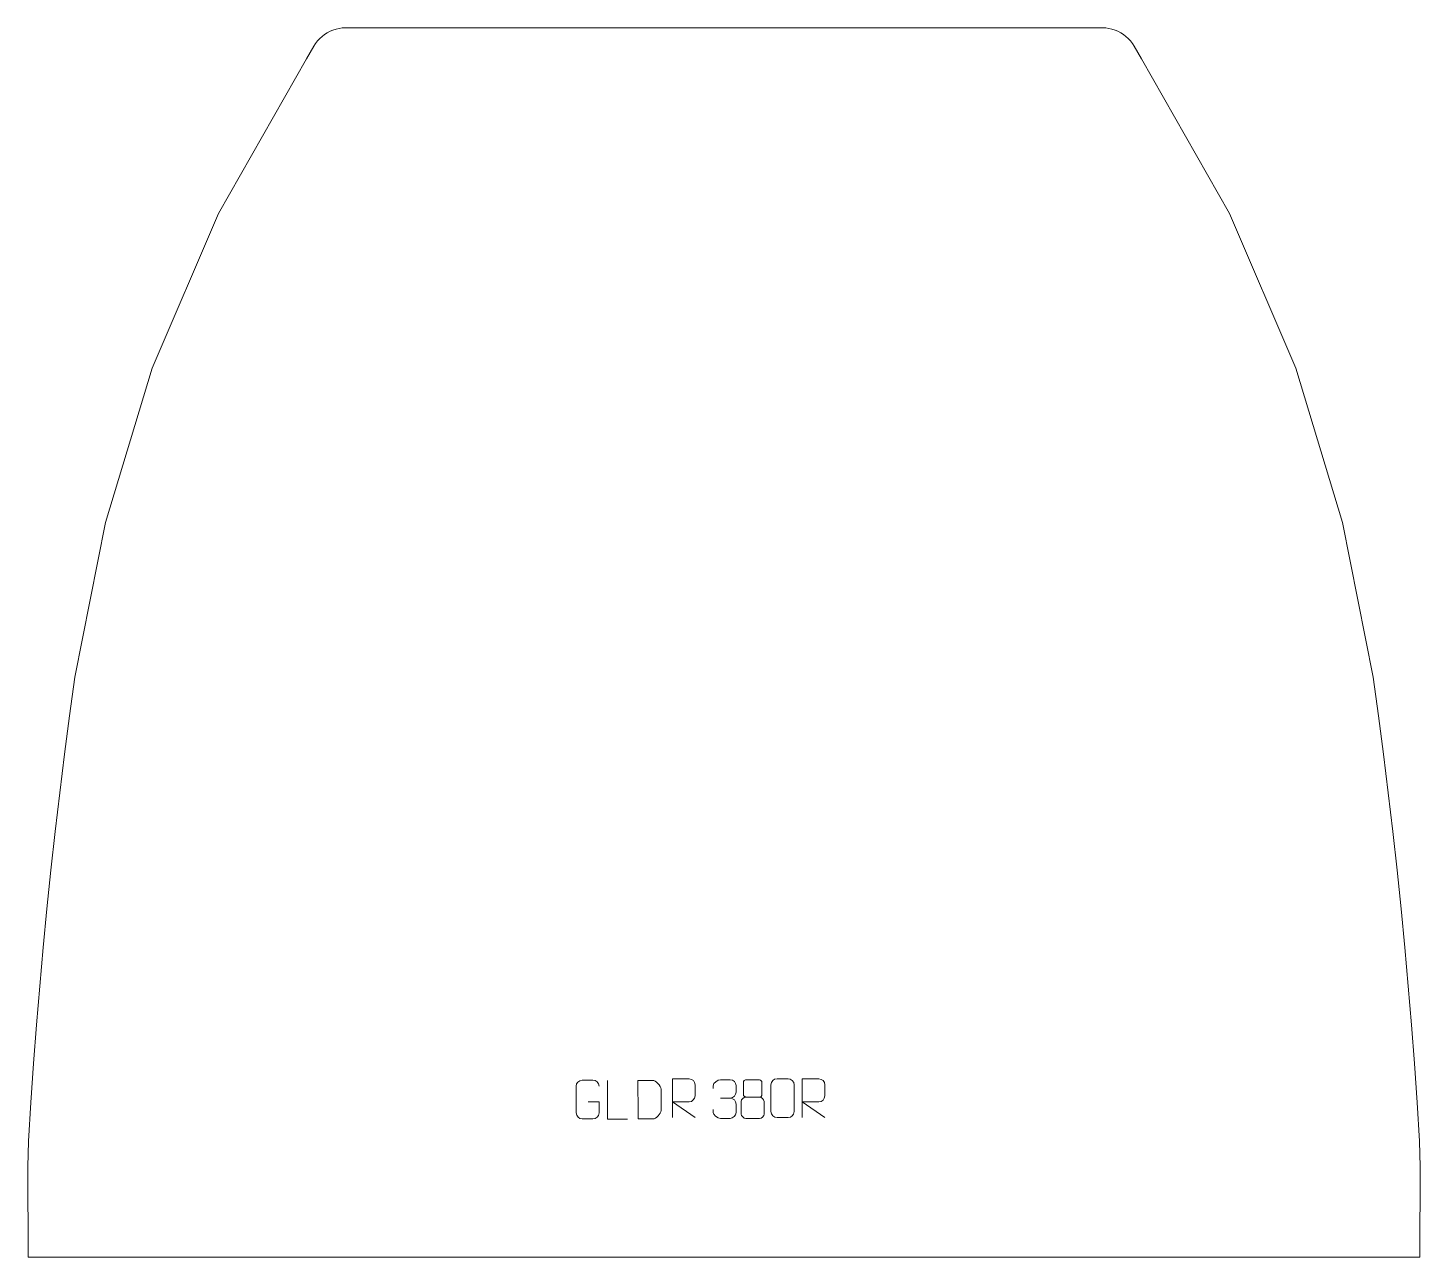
# Model space of a CAD drawing. Header units: millimetres. Extents: x -445 to 455, y 847 to 1642.
import ezdxf

# ---------------------------------------------------------------- set-up
doc = ezdxf.new("R2010")
doc.units = ezdxf.units.MM
doc.header["$MEASUREMENT"] = 0
doc.layers.add('layer 1', color=7, linetype='Continuous')

msp = doc.modelspace()

# ---------------------------------------------------------------- linework, layer by layer
at = {"layer": 'layer 1', "color": 242, "lineweight": 9}
msp.add_open_spline([(-239.8107, 1641.7253), (-239.8107, 1641.7253), (249.9407, 1641.7253), (249.9407, 1641.7253), (249.9407, 1641.7253), (249.9407, 1641.7253), (251.9977, 1641.6347), (251.9977, 1641.6347), (251.9977, 1641.6347), (251.9977, 1641.6347), (254.0369, 1641.3663), (254.0369, 1641.3663), (254.0369, 1641.3663), (254.0369, 1641.3663), (256.0454, 1640.9183), (256.0454, 1640.9183), (256.0454, 1640.9183), (256.0454, 1640.9183), (258.0078, 1640.2998), (258.0078, 1640.2998), (258.0078, 1640.2998), (258.0078, 1640.2998), (259.9071, 1639.5122), (259.9071, 1639.5122), (259.9071, 1639.5122), (259.9071, 1639.5122), (261.7329, 1638.5597), (261.7329, 1638.5597), (261.7329, 1638.5597), (261.7329, 1638.5597), (263.4673, 1637.4528), (263.4673, 1637.4528), (263.4673, 1637.4528), (263.4673, 1637.4528), (265.099, 1636.1979), (265.099, 1636.1979), (265.099, 1636.1979), (265.099, 1636.1979), (266.6134, 1634.8055), (266.6134, 1634.8055), (266.6134, 1634.8055), (266.6134, 1634.8055), (268.0026, 1633.2878), (268.0026, 1633.2878), (268.0026, 1633.2878), (268.0026, 1633.2878), (269.2518, 1631.6537), (269.2518, 1631.6537), (269.2518, 1631.6537), (269.2518, 1631.6537), (270.3563, 1629.9161), (270.3563, 1629.9161), (270.3563, 1629.9161), (270.3563, 1629.9161), (275.0655, 1621.7244), (275.0655, 1621.7244), (275.0655, 1621.7244), (275.0655, 1621.7244), (332.0634, 1521.7249), (332.0634, 1521.7249), (332.0634, 1521.7249), (332.0634, 1521.7249), (375.0642, 1421.7262), (375.0642, 1421.7262), (375.0642, 1421.7262), (375.0642, 1421.7262), (405.0639, 1321.7242), (405.0639, 1321.7242), (405.0639, 1321.7242), (405.0639, 1321.7242), (425.0656, 1221.7255), (425.0656, 1221.7255), (425.0656, 1221.7255), (425.0656, 1221.7255), (428.4737, 1196.8262), (428.4737, 1196.8262), (428.4737, 1196.8262), (428.4737, 1196.8262), (431.7201, 1171.9068), (431.7201, 1171.9068), (431.7201, 1171.9068), (431.7201, 1171.9068), (434.8008, 1146.9647), (434.8008, 1146.9647), (434.8008, 1146.9647), (434.8008, 1146.9647), (437.7157, 1122.0033), (437.7157, 1122.0033), (437.7157, 1122.0033), (437.7157, 1122.0033), (440.4656, 1097.0216), (440.4656, 1097.0216), (440.4656, 1097.0216), (440.4656, 1097.0216), (443.0474, 1072.0253), (443.0474, 1072.0253), (443.0474, 1072.0253), (443.0474, 1072.0253), (445.4659, 1047.0089), (445.4659, 1047.0089), (445.4659, 1047.0089), (445.4659, 1047.0089), (447.7169, 1021.9787), (447.7169, 1021.9787), (447.7169, 1021.9787), (447.7169, 1021.9787), (449.8047, 996.9339), (449.8047, 996.9339), (449.8047, 996.9339), (449.8047, 996.9339), (451.7242, 971.8778), (451.7242, 971.8778), (451.7242, 971.8778), (451.7242, 971.8778), (453.4788, 946.8072), (453.4788, 946.8072), (453.4788, 946.8072), (453.4788, 946.8072), (455.0644, 921.726), (455.0644, 921.726), (455.0644, 921.726), (455.0644, 921.726), (455.396, 905.1753), (455.396, 905.1753), (455.396, 905.1753), (455.396, 905.1753), (455.1647, 846.726), (455.1647, 846.726), (455.1647, 846.726), (455.1647, 846.726), (-445.0339, 846.726), (-445.0339, 846.726), (-445.0339, 846.726), (-445.0339, 846.726), (-445.2652, 905.1753), (-445.2652, 905.1753), (-445.2652, 905.1753), (-445.2652, 905.1753), (-444.9345, 921.726), (-444.9345, 921.726), (-444.9345, 921.726), (-444.9345, 921.726), (-443.3488, 946.8072), (-443.3488, 946.8072), (-443.3488, 946.8072), (-443.3488, 946.8072), (-441.5942, 971.8778), (-441.5942, 971.8778), (-441.5942, 971.8778), (-441.5942, 971.8778), (-439.6747, 996.9339), (-439.6747, 996.9339), (-439.6747, 996.9339), (-439.6747, 996.9339), (-437.5894, 1021.9787), (-437.5894, 1021.9787), (-437.5894, 1021.9787), (-437.5894, 1021.9787), (-435.3359, 1047.0089), (-435.3359, 1047.0089), (-435.3359, 1047.0089), (-435.3359, 1047.0089), (-432.9199, 1072.0253), (-432.9199, 1072.0253), (-432.9199, 1072.0253), (-432.9199, 1072.0253), (-430.3357, 1097.0216), (-430.3357, 1097.0216), (-430.3357, 1097.0216), (-430.3357, 1097.0216), (-427.5857, 1122.0033), (-427.5857, 1122.0033), (-427.5857, 1122.0033), (-427.5857, 1122.0033), (-424.6708, 1146.9647), (-424.6708, 1146.9647), (-424.6708, 1146.9647), (-424.6708, 1146.9647), (-421.5901, 1171.9068), (-421.5901, 1171.9068), (-421.5901, 1171.9068), (-421.5901, 1171.9068), (-418.3437, 1196.8262), (-418.3437, 1196.8262), (-418.3437, 1196.8262), (-418.3437, 1196.8262), (-414.9348, 1221.7255), (-414.9348, 1221.7255), (-414.9348, 1221.7255), (-414.9348, 1221.7255), (-394.9339, 1321.7242), (-394.9339, 1321.7242), (-394.9339, 1321.7242), (-394.9339, 1321.7242), (-364.9342, 1421.7262), (-364.9342, 1421.7262), (-364.9342, 1421.7262), (-364.9342, 1421.7262), (-321.9359, 1521.7249), (-321.9359, 1521.7249), (-321.9359, 1521.7249), (-321.9359, 1521.7249), (-264.9355, 1621.7244), (-264.9355, 1621.7244), (-264.9355, 1621.7244), (-264.9355, 1621.7244), (-260.2255, 1629.9161), (-260.2255, 1629.9161), (-260.2255, 1629.9161), (-260.2255, 1629.9161), (-259.1218, 1631.6537), (-259.1218, 1631.6537), (-259.1218, 1631.6537), (-259.1218, 1631.6537), (-257.8726, 1633.2878), (-257.8726, 1633.2878), (-257.8726, 1633.2878), (-257.8726, 1633.2878), (-256.4835, 1634.8055), (-256.4835, 1634.8055), (-256.4835, 1634.8055), (-256.4835, 1634.8055), (-254.969, 1636.1979), (-254.969, 1636.1979), (-254.969, 1636.1979), (-254.969, 1636.1979), (-253.3373, 1637.4528), (-253.3373, 1637.4528), (-253.3373, 1637.4528), (-253.3373, 1637.4528), (-251.6029, 1638.5597), (-251.6029, 1638.5597), (-251.6029, 1638.5597), (-251.6029, 1638.5597), (-249.7772, 1639.5122), (-249.7772, 1639.5122), (-249.7772, 1639.5122), (-249.7772, 1639.5122), (-247.8778, 1640.2998), (-247.8778, 1640.2998), (-247.8778, 1640.2998), (-247.8778, 1640.2998), (-245.9146, 1640.9183), (-245.9146, 1640.9183), (-245.9146, 1640.9183), (-245.9146, 1640.9183), (-243.9069, 1641.3663), (-243.9069, 1641.3663), (-243.9069, 1641.3663), (-243.9069, 1641.3663), (-241.8669, 1641.6347), (-241.8669, 1641.6347), (-241.8669, 1641.6347), (-241.8669, 1641.6347), (-239.8107, 1641.7253), (-239.8107, 1641.7253)], degree=3, knots=[0, 0, 0, 0, 0.01538462, 0.01538462, 0.01538462, 0.01538462, 0.03076923, 0.03076923, 0.03076923, 0.03076923, 0.04615385, 0.04615385, 0.04615385, 0.04615385, 0.06153846, 0.06153846, 0.06153846, 0.06153846, 0.07692308, 0.07692308, 0.07692308, 0.07692308, 0.09230769, 0.09230769, 0.09230769, 0.09230769, 0.10769231, 0.10769231, 0.10769231, 0.10769231, 0.12307692, 0.12307692, 0.12307692, 0.12307692, 0.13846154, 0.13846154, 0.13846154, 0.13846154, 0.15384615, 0.15384615, 0.15384615, 0.15384615, 0.16923077, 0.16923077, 0.16923077, 0.16923077, 0.18461538, 0.18461538, 0.18461538, 0.18461538, 0.2, 0.2, 0.2, 0.2, 0.21538462, 0.21538462, 0.21538462, 0.21538462, 0.23076923, 0.23076923, 0.23076923, 0.23076923, 0.24615385, 0.24615385, 0.24615385, 0.24615385, 0.26153846, 0.26153846, 0.26153846, 0.26153846, 0.27692308, 0.27692308, 0.27692308, 0.27692308, 0.29230769, 0.29230769, 0.29230769, 0.29230769, 0.30769231, 0.30769231, 0.30769231, 0.30769231, 0.32307692, 0.32307692, 0.32307692, 0.32307692, 0.33846154, 0.33846154, 0.33846154, 0.33846154, 0.35384615, 0.35384615, 0.35384615, 0.35384615, 0.36923077, 0.36923077, 0.36923077, 0.36923077, 0.38461538, 0.38461538, 0.38461538, 0.38461538, 0.4, 0.4, 0.4, 0.4, 0.41538462, 0.41538462, 0.41538462, 0.41538462, 0.43076923, 0.43076923, 0.43076923, 0.43076923, 0.44615385, 0.44615385, 0.44615385, 0.44615385, 0.46153846, 0.46153846, 0.46153846, 0.46153846, 0.47692308, 0.47692308, 0.47692308, 0.47692308, 0.49230769, 0.49230769, 0.49230769, 0.49230769, 0.50769231, 0.50769231, 0.50769231, 0.50769231, 0.52307692, 0.52307692, 0.52307692, 0.52307692, 0.53846154, 0.53846154, 0.53846154, 0.53846154, 0.55384615, 0.55384615, 0.55384615, 0.55384615, 0.56923077, 0.56923077, 0.56923077, 0.56923077, 0.58461538, 0.58461538, 0.58461538, 0.58461538, 0.6, 0.6, 0.6, 0.6, 0.61538462, 0.61538462, 0.61538462, 0.61538462, 0.63076923, 0.63076923, 0.63076923, 0.63076923, 0.64615385, 0.64615385, 0.64615385, 0.64615385, 0.66153846, 0.66153846, 0.66153846, 0.66153846, 0.67692308, 0.67692308, 0.67692308, 0.67692308, 0.69230769, 0.69230769, 0.69230769, 0.69230769, 0.70769231, 0.70769231, 0.70769231, 0.70769231, 0.72307692, 0.72307692, 0.72307692, 0.72307692, 0.73846154, 0.73846154, 0.73846154, 0.73846154, 0.75384615, 0.75384615, 0.75384615, 0.75384615, 0.76923077, 0.76923077, 0.76923077, 0.76923077, 0.78461538, 0.78461538, 0.78461538, 0.78461538, 0.8, 0.8, 0.8, 0.8, 0.81538462, 0.81538462, 0.81538462, 0.81538462, 0.83076923, 0.83076923, 0.83076923, 0.83076923, 0.84615385, 0.84615385, 0.84615385, 0.84615385, 0.86153846, 0.86153846, 0.86153846, 0.86153846, 0.87692308, 0.87692308, 0.87692308, 0.87692308, 0.89230769, 0.89230769, 0.89230769, 0.89230769, 0.90769231, 0.90769231, 0.90769231, 0.90769231, 0.92307692, 0.92307692, 0.92307692, 0.92307692, 0.93846154, 0.93846154, 0.93846154, 0.93846154, 0.95384615, 0.95384615, 0.95384615, 0.95384615, 0.96923077, 0.96923077, 0.96923077, 0.96923077, 1, 1, 1, 1], dxfattribs=at)
at = {"layer": 'layer 1', "color": 250, "lineweight": 9}
for points, knots in [([(-82.88, 947.1418), (-82.88, 947.1418), (-75.7119, 947.1418), (-75.7119, 947.1418), (-75.7119, 947.1418), (-75.7119, 947.1418), (-75.7119, 939.9737), (-75.7119, 939.9737), (-75.7119, 939.9737), (-75.8516, 937.6503), (-77.5288, 936.1707), (-79.6766, 936.1599), (-79.6766, 936.1599), (-82.0084, 936.1603), (-84.3404, 936.1603), (-86.6719, 936.1599), (-86.6719, 936.1599), (-88.5968, 936.0545), (-90.569, 937.939), (-90.5578, 939.9563), (-90.5578, 939.9563), (-90.5574, 945.7264), (-90.5574, 951.4961), (-90.5578, 957.2654), (-90.5578, 957.2654), (-90.5536, 959.4035), (-88.8068, 961.1227), (-86.6545, 961.1093), (-86.6545, 961.1093), (-84.3288, 961.1093), (-82.0027, 961.1093), (-79.6766, 961.1093), (-79.6766, 961.1093), (-77.7299, 961.1447), (-75.7385, 959.6532), (-75.7119, 957.2155)], [0, 0, 0, 0, 0.1, 0.1, 0.1, 0.1, 0.2, 0.2, 0.2, 0.2, 0.3, 0.3, 0.3, 0.3, 0.4, 0.4, 0.4, 0.4, 0.5, 0.5, 0.5, 0.5, 0.6, 0.6, 0.6, 0.6, 0.7, 0.7, 0.7, 0.7, 0.8, 0.8, 0.8, 0.8, 1, 1, 1, 1]), ([(-57.4342, 935.9791), (-57.4342, 935.9791), (-70.3833, 935.9791), (-70.3833, 935.9791), (-70.3833, 935.9791), (-70.3833, 935.9791), (-70.3833, 960.9327), (-70.3833, 960.9327)], [0, 0, 0, 0, 0.33333333, 0.33333333, 0.33333333, 0.33333333, 1, 1, 1, 1]), ([(-50.5271, 936.1492), (-48.1953, 936.1496), (-43.2451, 936.1256), (-40.9136, 936.1253), (-40.9136, 936.1253), (-38.9886, 936.0199), (-35.67, 939.5615), (-35.6812, 941.5788), (-35.6812, 941.5788), (-35.6816, 947.3489), (-35.6816, 949.5186), (-35.6812, 955.2879), (-35.6812, 955.2879), (-35.6855, 957.426), (-39.06, 961.0861), (-41.2124, 961.0726), (-41.2124, 961.0726), (-43.5381, 961.0726), (-48.2624, 961.0726), (-50.5885, 961.0726), (-50.5885, 961.0726), (-50.5881, 955.3257), (-50.5268, 941.8965), (-50.5271, 936.1492)], [0, 0, 0, 0, 0.14285714, 0.14285714, 0.14285714, 0.14285714, 0.28571429, 0.28571429, 0.28571429, 0.28571429, 0.42857143, 0.42857143, 0.42857143, 0.42857143, 0.57142857, 0.57142857, 0.57142857, 0.57142857, 0.71428571, 0.71428571, 0.71428571, 0.71428571, 1, 1, 1, 1]), ([(-28.2979, 937.0497), (-28.2979, 937.0497), (-28.2979, 962.0032), (-28.2979, 962.0032), (-28.2979, 962.0032), (-24.7031, 962.0032), (-21.1076, 962.0032), (-17.5124, 962.0032), (-17.5124, 962.0032), (-15.1871, 961.9655), (-13.6298, 960.4755), (-13.6339, 958.1091), (-13.6339, 958.1091), (-13.6343, 956.0736), (-13.6343, 953.0142), (-13.6339, 950.9782), (-13.6339, 950.9782), (-13.6404, 949.1027), (-15.4527, 947.1609), (-17.4622, 947.1418), (-17.4622, 947.1418), (-17.4622, 947.1418), (-28.2979, 947.1418), (-28.2979, 947.1418), (-28.2979, 947.1418), (-28.2979, 947.1418), (-13.6432, 937.0497), (-13.6432, 937.0497)], [0, 0, 0, 0, 0.125, 0.125, 0.125, 0.125, 0.25, 0.25, 0.25, 0.25, 0.375, 0.375, 0.375, 0.375, 0.5, 0.5, 0.5, 0.5, 0.625, 0.625, 0.625, 0.625, 0.75, 0.75, 0.75, 0.75, 1, 1, 1, 1]), ([(-1.8546, 955.7612), (-1.8546, 955.7612), (-1.8546, 957.6184), (-1.8546, 957.6184), (-1.8546, 957.6184), (-1.8689, 959.3603), (0.7956, 961.4784), (2.8547, 961.4557), (2.8547, 961.4557), (4.9188, 961.4557), (6.9828, 961.4557), (9.0465, 961.4557), (9.0465, 961.4557), (11.241, 961.4645), (12.8393, 959.6177), (12.8837, 957.7056), (12.8837, 957.7056), (12.8833, 956.2705), (12.8833, 954.8354), (12.8837, 953.3999), (12.8837, 953.3999), (12.8351, 951.7464), (11.2325, 949.5164), (9.0342, 949.5264), (9.0342, 949.5264), (11.2379, 949.5152), (12.8459, 947.712), (12.8999, 945.6525), (12.8999, 945.6525), (12.8995, 943.8678), (12.8995, 942.0831), (12.8999, 940.298), (12.8999, 940.298), (12.91, 938.2366), (10.8551, 936.4735), (9.0342, 936.4816), (9.0342, 936.4816), (6.9689, 936.4819), (4.9037, 936.4819), (2.8381, 936.4816), (2.8381, 936.4816), (0.6695, 936.4931), (-1.8615, 938.8933), (-1.8801, 940.3551), (-1.8801, 940.3551), (-1.8801, 940.3551), (-1.8801, 942.2637), (-1.8801, 942.2637)], [0, 0, 0, 0, 0.07692308, 0.07692308, 0.07692308, 0.07692308, 0.15384615, 0.15384615, 0.15384615, 0.15384615, 0.23076923, 0.23076923, 0.23076923, 0.23076923, 0.30769231, 0.30769231, 0.30769231, 0.30769231, 0.38461538, 0.38461538, 0.38461538, 0.38461538, 0.46153846, 0.46153846, 0.46153846, 0.46153846, 0.53846154, 0.53846154, 0.53846154, 0.53846154, 0.61538462, 0.61538462, 0.61538462, 0.61538462, 0.69230769, 0.69230769, 0.69230769, 0.69230769, 0.76923077, 0.76923077, 0.76923077, 0.76923077, 0.84615385, 0.84615385, 0.84615385, 0.84615385, 1, 1, 1, 1]), ([(17.6323, 959.8436), (17.6323, 957.6306), (17.6323, 953.9483), (17.6323, 951.735), (17.6323, 951.735), (17.6473, 951.2276), (18.4547, 950.2962), (19.1548, 950.2974), (19.1548, 950.2974), (22.1247, 950.2976), (25.0949, 950.2127), (28.0653, 950.2124), (28.0653, 950.2124), (28.8624, 950.2166), (29.5831, 951.0069), (29.5805, 951.7276), (29.5805, 951.7276), (29.5802, 953.9436), (29.5802, 957.6283), (29.5805, 959.8436), (29.5805, 959.8436), (29.562, 960.5544), (28.9506, 961.3148), (28.1167, 961.3074), (28.1167, 961.3074), (25.0996, 961.3071), (22.0827, 961.3071), (19.0661, 961.3074), (19.0661, 961.3074), (18.4397, 961.315), (17.6156, 960.604), (17.6323, 959.8436)], [0, 0, 0, 0, 0.11111111, 0.11111111, 0.11111111, 0.11111111, 0.22222222, 0.22222222, 0.22222222, 0.22222222, 0.33333333, 0.33333333, 0.33333333, 0.33333333, 0.44444444, 0.44444444, 0.44444444, 0.44444444, 0.55555556, 0.55555556, 0.55555556, 0.55555556, 0.66666667, 0.66666667, 0.66666667, 0.66666667, 0.77777778, 0.77777778, 0.77777778, 0.77777778, 1, 1, 1, 1]), ([(39.3726, 962.0153), (41.7387, 962.0153), (44.1052, 962.0153), (46.4717, 962.0153), (46.4717, 962.0153), (48.4522, 962.0509), (50.4782, 960.5566), (50.5053, 958.1145), (50.5053, 958.1145), (50.5049, 952.3571), (50.5049, 946.5993), (50.5053, 940.8411), (50.5053, 940.8411), (50.3632, 938.5135), (48.6568, 937.0312), (46.4717, 937.0204), (46.4717, 937.0204), (44.0993, 937.0208), (41.7269, 937.0208), (39.3549, 937.0204), (39.3549, 937.0204), (37.3964, 936.9148), (35.39, 938.8027), (35.4014, 940.8237), (35.4014, 940.8237), (35.4018, 946.6043), (35.4018, 952.3846), (35.4014, 958.1644), (35.4014, 958.1644), (35.4057, 960.3064), (37.1828, 962.0289), (39.3726, 962.0153)], [0, 0, 0, 0, 0.11111111, 0.11111111, 0.11111111, 0.11111111, 0.22222222, 0.22222222, 0.22222222, 0.22222222, 0.33333333, 0.33333333, 0.33333333, 0.33333333, 0.44444444, 0.44444444, 0.44444444, 0.44444444, 0.55555556, 0.55555556, 0.55555556, 0.55555556, 0.66666667, 0.66666667, 0.66666667, 0.66666667, 0.77777778, 0.77777778, 0.77777778, 0.77777778, 1, 1, 1, 1]), ([(55.6213, 937.0393), (55.6213, 937.0393), (55.6213, 961.9928), (55.6213, 961.9928), (55.6213, 961.9928), (59.2161, 961.9928), (62.8116, 961.9928), (66.4068, 961.9928), (66.4068, 961.9928), (68.7321, 961.9551), (70.2894, 960.4651), (70.2853, 958.0987), (70.2853, 958.0987), (70.2849, 956.0632), (70.2849, 953.0038), (70.2853, 950.9678), (70.2853, 950.9678), (70.2788, 949.0923), (68.4665, 947.1505), (66.457, 947.1314), (66.457, 947.1314), (66.457, 947.1314), (55.6213, 947.1314), (55.6213, 947.1314), (55.6213, 947.1314), (55.6213, 947.1314), (70.276, 937.0393), (70.276, 937.0393)], [0, 0, 0, 0, 0.125, 0.125, 0.125, 0.125, 0.25, 0.25, 0.25, 0.25, 0.375, 0.375, 0.375, 0.375, 0.5, 0.5, 0.5, 0.5, 0.625, 0.625, 0.625, 0.625, 0.75, 0.75, 0.75, 0.75, 1, 1, 1, 1]), ([(16.1735, 947.3254), (16.1735, 944.1546), (16.1735, 942.4525), (16.1735, 939.2811), (16.1735, 939.2811), (16.165, 938.0592), (17.8629, 936.3665), (19.1155, 936.358), (19.1155, 936.358), (22.0986, 936.3583), (25.0819, 936.3583), (28.0653, 936.358), (28.0653, 936.358), (29.3886, 936.3697), (31.009, 937.9913), (30.9979, 939.2905), (30.9979, 939.2905), (30.9976, 942.4587), (30.9976, 944.1575), (30.9979, 947.3254), (30.9979, 947.3254), (30.9282, 948.7058), (29.3504, 950.2844), (28.045, 950.2783), (28.045, 950.2783), (25.0684, 950.278), (22.0918, 950.278), (19.1155, 950.2783), (19.1155, 950.2783), (18.036, 950.2847), (16.1897, 948.7058), (16.1735, 947.3254)], [0, 0, 0, 0, 0.11111111, 0.11111111, 0.11111111, 0.11111111, 0.22222222, 0.22222222, 0.22222222, 0.22222222, 0.33333333, 0.33333333, 0.33333333, 0.33333333, 0.44444444, 0.44444444, 0.44444444, 0.44444444, 0.55555556, 0.55555556, 0.55555556, 0.55555556, 0.66666667, 0.66666667, 0.66666667, 0.66666667, 0.77777778, 0.77777778, 0.77777778, 0.77777778, 1, 1, 1, 1])]:
    msp.add_open_spline(points, degree=3, knots=knots, dxfattribs=at)
msp.add_open_spline([(2.8551, 949.516), (2.8551, 949.516), (9.0515, 949.516), (9.0515, 949.516)], degree=3, dxfattribs=at)

doc.saveas('drawing.dxf')
